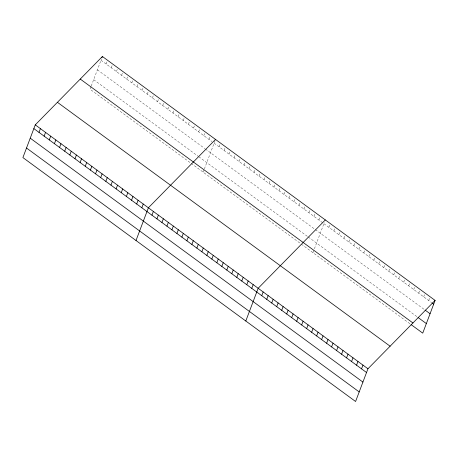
<?xml version="1.0" encoding="UTF-8"?>
<svg xmlns="http://www.w3.org/2000/svg" width="458" height="458" viewBox="0 0 458 458"><rect width="100%" height="100%" fill="white"/><g stroke="black" fill="none" stroke-linecap="round" stroke-linejoin="round"><path stroke-width="0.34" stroke-dasharray="2.29 1.72" d="M91.01 86.682L90.049 89.23L190.591 162.945M91.251 86.041L101.47 59.008M106.136 64.023L107.556 60.279M111.283 67.795L112.697 64.046M116.424 71.562L117.838 67.813M121.565 75.33L122.979 71.585M126.706 79.102L128.12 75.352M131.847 82.869L133.261 79.125M136.988 86.642L138.402 82.892M142.129 90.409L143.543 86.665M147.27 94.182L148.684 90.432M152.411 97.949L153.831 94.199M157.552 101.716L158.972 97.972M162.693 105.489L164.113 101.739M167.834 109.256L169.254 105.512M172.981 113.029L174.395 109.279M178.122 116.796L179.536 113.052M183.263 120.563L184.677 116.819M188.404 124.336L189.818 120.586M193.545 128.103L194.959 124.358M198.686 131.875L200.1 128.126M203.827 135.642L205.241 131.898M208.968 139.415L210.382 135.665M203.163 172.156L204.125 169.609M204.365 168.973L215.289 140.062M219.101 146.841L220.516 143.096M224.094 150.499L225.508 146.755M229.08 154.157L230.5 150.413M234.072 157.815L235.486 154.071M239.065 161.474L240.479 157.729M244.051 165.132L245.471 161.388M249.043 168.79L250.457 165.046M254.035 172.448L255.45 168.704M259.022 176.107L260.442 172.363M264.014 179.771L265.428 176.021M269.006 183.429L270.42 179.679M273.993 187.087L275.413 183.337M278.985 190.746L280.399 186.996M283.977 194.404L285.391 190.654M288.964 198.062L290.383 194.312M293.956 201.72L295.37 197.971M298.948 205.379L300.362 201.629M303.935 209.037L305.354 205.287M308.927 212.695L310.341 208.951M313.919 216.353L315.333 212.609M318.905 220.012L320.325 216.268M312.946 252.65L313.913 250.097M314.394 248.826L324.367 222.422M328.89 227.328L330.304 223.584M333.876 230.987L335.296 227.242M338.868 234.645L340.283 230.901M343.861 238.303L345.275 234.559M348.847 241.961L350.267 238.217M353.839 245.625L355.253 241.876M358.832 249.284L360.246 245.534M363.818 252.942L365.238 249.192M368.81 256.6L370.224 252.85M373.802 260.259L375.216 256.509M378.789 263.917L380.209 260.167M383.781 267.575L385.195 263.825M388.773 271.233L390.187 267.483M393.76 274.892L395.18 271.142M398.752 278.55L400.166 274.8M403.744 282.208L405.158 278.464M408.731 285.866L410.15 282.122M413.723 289.525L415.137 285.781M418.715 293.183L420.129 289.439M423.702 296.841L425.121 293.097M428.694 300.5L430.108 296.755M100.995 60.256L211.825 141.505M214.109 143.182L322.787 222.857M323.898 223.67L431.465 302.532M97.382 69.816L204.783 148.558M205.356 148.976L314.738 229.166M315.293 229.572L423.971 309.253M93.661 79.669L198.205 156.315M198.778 156.733L307.69 236.58M308.245 236.986L417.478 317.068M191.163 163.363L300.751 243.708M301.301 244.114L410.534 324.195"/><path stroke-width="0.69" d="M35.266 124.862L22.9 157.586L355.585 401.494L367.951 368.77L435.1 300.414L102.415 56.506L35.266 124.862L367.951 368.77M38.993 132.379L40.407 128.635M44.134 136.152L45.548 132.402M49.275 139.919L50.689 136.169M54.416 143.686L55.83 139.942M59.557 147.459L60.971 143.709M64.698 151.226L66.112 147.482M101.939 57.754L102.415 56.506M69.839 154.999L71.253 151.249M74.98 158.766L76.4 155.022M80.121 162.533L81.541 158.789M85.262 166.306L86.682 162.556M90.403 170.073L91.823 166.328M95.55 173.845L96.964 170.095M100.691 177.612L102.105 173.868M105.832 181.385L107.246 177.635M110.973 185.152L112.387 181.402M116.114 188.919L117.529 185.175M121.256 192.692L122.67 188.942M126.397 196.459L127.811 192.715M131.538 200.232L132.952 196.482M136.679 203.999L138.098 200.255M141.82 207.766L143.239 204.022M136.015 240.513L148.381 207.789L215.529 139.432M151.953 215.197L153.367 211.447M156.945 218.855L158.359 215.111M161.932 222.514L163.351 218.769M166.924 226.172L168.338 222.428M171.916 229.83L173.33 226.086M176.903 233.488L178.322 229.744M181.895 237.147L183.309 233.403M186.887 240.805L188.301 237.061M191.873 244.463L193.293 240.719M196.866 248.121L198.28 244.377M201.858 251.786L203.272 248.036M206.844 255.444L208.264 251.694M211.836 259.102L213.251 255.352M216.829 262.76L218.243 259.01M221.815 266.419L223.235 262.669M226.807 270.077L228.221 266.327M231.8 273.735L233.214 269.985M236.786 277.393L238.206 273.644M241.778 281.052L243.192 277.302M246.77 284.71L248.184 280.96M251.757 288.368L253.177 284.624M245.803 321.006L258.163 288.282L325.312 219.926M261.741 295.685L263.155 291.941M266.728 299.343L268.148 295.599M271.72 303.001L273.134 299.257M276.712 306.66L278.126 302.915M281.704 310.318L283.118 306.574M286.691 313.976L288.105 310.232M291.683 317.64L293.097 313.89M296.675 321.298L298.089 317.549M301.662 324.957L303.082 321.207M306.654 328.615L308.068 324.865M311.646 332.273L313.06 328.523M316.633 335.932L318.052 332.182M321.625 339.59L323.039 335.84M326.617 343.248L328.031 339.498M331.603 346.906L333.023 343.156M336.596 350.565L338.01 346.815M341.588 354.223L343.002 350.479M346.574 357.881L347.994 354.137M351.567 361.539L352.981 357.795M356.559 365.198L357.973 361.454M361.545 368.856L362.965 365.112M435.1 300.414L422.734 333.138L411.089 324.602M432.02 302.938L433.686 304.158M425.081 310.066L430.073 313.724M418.028 317.474L426.346 323.577M80.253 79.062L412.944 322.97M57.422 102.306L390.113 346.214M33.852 128.612L366.537 372.514M30.234 138.173L362.925 382.081M26.512 148.026L359.198 391.928"/></g></svg>
